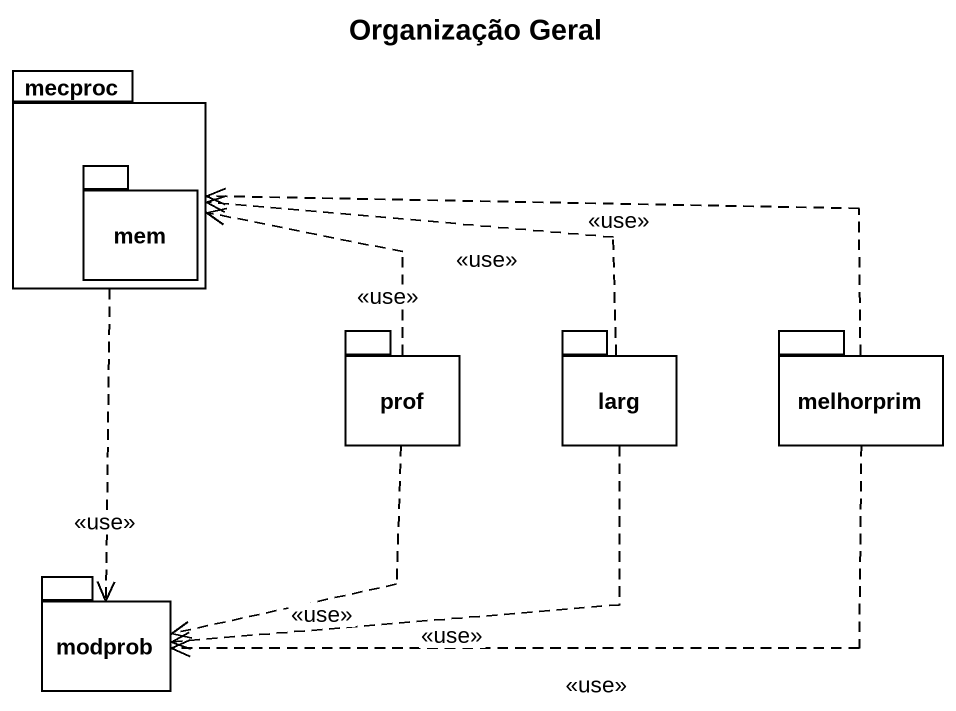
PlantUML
@startuml
title Organização Geral
package mecproc {
  package mem {
  }
}
package prof {
}
package larg {
}
package melhorprim {
}
package modprob {
}
mecproc ..> modprob : <<use>>
prof .up.> mecproc : <<use>>
prof ..> modprob : <<use>>
larg .left.> mecproc : <<use>>
larg .left.> modprob : <<use>>
melhorprim .left.> mecproc : <<use>>
melhorprim .left.> modprob : <<use>>
@enduml
